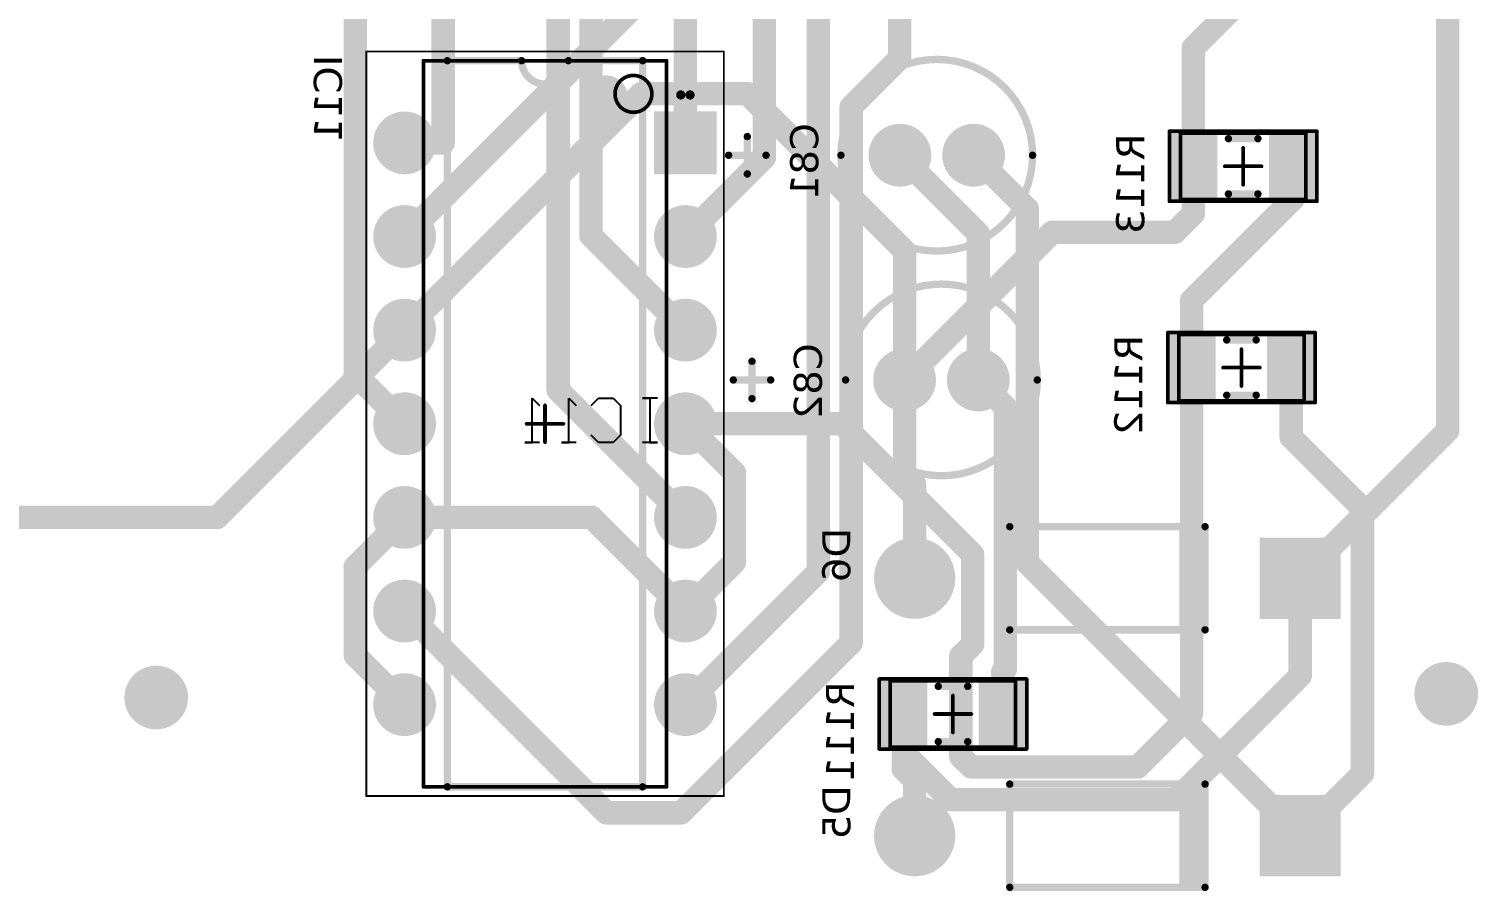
# Model space of a CAD drawing. Header units: millimetres. Extents: x 28 to 434, y 70 to 207.
# Drawn here: x 392.95 to 432.26, y 70.85 to 94.24 of the extents above; entities that cross this region are included whole.
import ezdxf

# ---------------------------------------------------------------- set-up
doc = ezdxf.new("R2010")
doc.units = ezdxf.units.MM
doc.header["$LTSCALE"] = 0.5
doc.layers.get('0').update_dxf_attribs({"color": 250})
for name, color, linetype in [('BottomLayer', 5, 'Continuous'), ('BottomSolder', 6, 'Continuous'), ('Mechanical1', 6, 'Continuous'), ('Mechanical13', 56, 'Continuous'), ('Mechanical15', 56, 'Continuous'), ('MultiLayer', 9, 'Continuous'), ('TopLayer', 1, 'Continuous'), ('TopOverlay', 2, 'Continuous'), ('TopPaste', 8, 'Continuous'), ('TopSolder', 216, 'Continuous')]:
    doc.layers.add(name, color=color, linetype=linetype)
doc.styles.get("Standard").update_dxf_attribs({"font": 'verdana.ttf'})

# ---------------------------------------------------------------- blocks, each defined once
blk = doc.blocks.new('C1206_24')
at = {"layer": 'Mechanical13', "const_width": 0.1}
for points in [[(-1.7, 0.9), (1.7, 0.9)], [(-1.7, 0.9), (-1.7, -0.9)], [(1.7, 0.9), (1.7, -0.9)], [(-1.7, -0.9), (1.7, -0.9)]]:
    blk.add_lwpolyline(points, dxfattribs=at)
at = {"layer": 'Mechanical13', "const_width": 0.05}
for points in [[(-1.725, 0.9, 1), (-1.675, 0.9, 1)], [(-1.725, 0.9, 1), (-1.675, 0.9, 1)], [(1.675, 0.9, 1), (1.725, 0.9, 1)], [(1.675, 0.9, 1), (1.725, 0.9, 1)], [(-1.725, -0.9, 1), (-1.675, -0.9, 1)], [(-1.725, -0.9, 1), (-1.675, -0.9, 1)], [(1.675, -0.9, 1), (1.725, -0.9, 1)], [(1.675, -0.9, 1), (1.725, -0.9, 1)]]:
    blk.add_lwpolyline(points, format="xyb", close=True, dxfattribs=at)
at = {"layer": 'Mechanical15', "const_width": 0.1}
for points in [[(-2, 0.95), (2, 0.95)], [(-2, 0.95), (-2, -0.95)], [(2, 0.95), (2, -0.95)], [(0, 0.5), (0, -0.5)], [(-0.5, 0), (0.5, 0)], [(-2, -0.95), (2, -0.95)]]:
    blk.add_lwpolyline(points, dxfattribs=at)
at = {"layer": 'Mechanical15', "const_width": 0.05}
for points in [[(-2.025, 0.95, 1), (-1.975, 0.95, 1)], [(-2.025, 0.95, 1), (-1.975, 0.95, 1)], [(1.975, 0.95, 1), (2.025, 0.95, 1)], [(1.975, 0.95, 1), (2.025, 0.95, 1)], [(-0.025, 0.5, 1), (0.025, 0.5, 1)], [(-0.525, 0, 1), (-0.475, 0, 1)], [(0.475, 0, 1), (0.525, 0, 1)], [(-0.025, -0.5, 1), (0.025, -0.5, 1)], [(-2.025, -0.95, 1), (-1.975, -0.95, 1)], [(-2.025, -0.95, 1), (-1.975, -0.95, 1)], [(1.975, -0.95, 1), (2.025, -0.95, 1)], [(1.975, -0.95, 1), (2.025, -0.95, 1)]]:
    blk.add_lwpolyline(points, format="xyb", close=True, dxfattribs=at)
at = {"layer": 'TopLayer'}
for points in [[(-0.8, -0.85), (-0.8, 0.85), (-1.9, -0.85), (-1.9, 0.85)], [(1.9, -0.85), (1.9, 0.85), (0.8, -0.85), (0.8, 0.85)]]:
    blk.add_solid(points, dxfattribs=at)
at = {"layer": 'TopOverlay', "const_width": 0.2}
for points in [[(-0.4, 0.75), (0.4, 0.75)], [(-0.4, -0.75), (0.4, -0.75)]]:
    blk.add_lwpolyline(points, dxfattribs=at)
at = {"layer": 'TopOverlay', "const_width": 0.1}
for points in [[(-0.45, 0.75, 1), (-0.35, 0.75, 1)], [(0.35, 0.75, 1), (0.45, 0.75, 1)], [(-0.45, -0.75, 1), (-0.35, -0.75, 1)], [(0.35, -0.75, 1), (0.45, -0.75, 1)]]:
    blk.add_lwpolyline(points, format="xyb", close=True, dxfattribs=at)
at = {"layer": 'TopPaste'}
for points in [[(-0.8, -0.85), (-0.8, 0.85), (-1.9, -0.85), (-1.9, 0.85)], [(1.9, -0.85), (1.9, 0.85), (0.8, -0.85), (0.8, 0.85)]]:
    blk.add_solid(points, dxfattribs=at)
at = {"layer": 'TopSolder'}
for points in [[(-0.698, -0.952), (-0.698, 0.952), (-2.002, -0.952), (-2.002, 0.952)], [(2.002, -0.952), (2.002, 0.952), (0.698, -0.952), (0.698, 0.952)]]:
    blk.add_solid(points, dxfattribs=at)
blk = doc.blocks.new('C1206_25')
at = {"layer": 'Mechanical13', "const_width": 0.1}
for points in [[(-1.7, 0.9), (1.7, 0.9)], [(-1.7, 0.9), (-1.7, -0.9)], [(1.7, 0.9), (1.7, -0.9)], [(-1.7, -0.9), (1.7, -0.9)]]:
    blk.add_lwpolyline(points, dxfattribs=at)
at = {"layer": 'Mechanical13', "const_width": 0.05}
for points in [[(-1.725, 0.9, 1), (-1.675, 0.9, 1)], [(-1.725, 0.9, 1), (-1.675, 0.9, 1)], [(1.675, 0.9, 1), (1.725, 0.9, 1)], [(1.675, 0.9, 1), (1.725, 0.9, 1)], [(-1.725, -0.9, 1), (-1.675, -0.9, 1)], [(-1.725, -0.9, 1), (-1.675, -0.9, 1)], [(1.675, -0.9, 1), (1.725, -0.9, 1)], [(1.675, -0.9, 1), (1.725, -0.9, 1)]]:
    blk.add_lwpolyline(points, format="xyb", close=True, dxfattribs=at)
at = {"layer": 'Mechanical15', "const_width": 0.1}
for points in [[(-2, 0.95), (2, 0.95)], [(-2, 0.95), (-2, -0.95)], [(2, 0.95), (2, -0.95)], [(0, 0.5), (0, -0.5)], [(-0.5, 0), (0.5, 0)], [(-2, -0.95), (2, -0.95)]]:
    blk.add_lwpolyline(points, dxfattribs=at)
at = {"layer": 'Mechanical15', "const_width": 0.05}
for points in [[(-2.025, 0.95, 1), (-1.975, 0.95, 1)], [(-2.025, 0.95, 1), (-1.975, 0.95, 1)], [(1.975, 0.95, 1), (2.025, 0.95, 1)], [(1.975, 0.95, 1), (2.025, 0.95, 1)], [(-0.025, 0.5, 1), (0.025, 0.5, 1)], [(-0.525, 0, 1), (-0.475, 0, 1)], [(0.475, 0, 1), (0.525, 0, 1)], [(-0.025, -0.5, 1), (0.025, -0.5, 1)], [(-2.025, -0.95, 1), (-1.975, -0.95, 1)], [(-2.025, -0.95, 1), (-1.975, -0.95, 1)], [(1.975, -0.95, 1), (2.025, -0.95, 1)], [(1.975, -0.95, 1), (2.025, -0.95, 1)]]:
    blk.add_lwpolyline(points, format="xyb", close=True, dxfattribs=at)
at = {"layer": 'TopLayer'}
for points in [[(-0.8, -0.85), (-0.8, 0.85), (-1.9, -0.85), (-1.9, 0.85)], [(1.9, -0.85), (1.9, 0.85), (0.8, -0.85), (0.8, 0.85)]]:
    blk.add_solid(points, dxfattribs=at)
at = {"layer": 'TopOverlay', "const_width": 0.2}
for points in [[(-0.4, 0.75), (0.4, 0.75)], [(-0.4, -0.75), (0.4, -0.75)]]:
    blk.add_lwpolyline(points, dxfattribs=at)
at = {"layer": 'TopOverlay', "const_width": 0.1}
for points in [[(-0.45, 0.75, 1), (-0.35, 0.75, 1)], [(0.35, 0.75, 1), (0.45, 0.75, 1)], [(-0.45, -0.75, 1), (-0.35, -0.75, 1)], [(0.35, -0.75, 1), (0.45, -0.75, 1)]]:
    blk.add_lwpolyline(points, format="xyb", close=True, dxfattribs=at)
at = {"layer": 'TopPaste'}
for points in [[(-0.8, -0.85), (-0.8, 0.85), (-1.9, -0.85), (-1.9, 0.85)], [(1.9, -0.85), (1.9, 0.85), (0.8, -0.85), (0.8, 0.85)]]:
    blk.add_solid(points, dxfattribs=at)
at = {"layer": 'TopSolder'}
for points in [[(-0.698, -0.952), (-0.698, 0.952), (-2.002, -0.952), (-2.002, 0.952)], [(2.002, -0.952), (2.002, 0.952), (0.698, -0.952), (0.698, 0.952)]]:
    blk.add_solid(points, dxfattribs=at)
blk = doc.blocks.new('C1206_26')
at = {"layer": 'Mechanical13', "const_width": 0.1}
for points in [[(1.7, 0.9), (-1.7, 0.9)], [(-1.7, -0.9), (-1.7, 0.9)], [(1.7, -0.9), (1.7, 0.9)], [(1.7, -0.9), (-1.7, -0.9)]]:
    blk.add_lwpolyline(points, dxfattribs=at)
at = {"layer": 'Mechanical13', "const_width": 0.05}
for points in [[(-1.725, 0.9, 1), (-1.675, 0.9, 1)], [(-1.725, 0.9, 1), (-1.675, 0.9, 1)], [(1.675, 0.9, 1), (1.725, 0.9, 1)], [(1.675, 0.9, 1), (1.725, 0.9, 1)], [(-1.725, -0.9, 1), (-1.675, -0.9, 1)], [(-1.725, -0.9, 1), (-1.675, -0.9, 1)], [(1.675, -0.9, 1), (1.725, -0.9, 1)], [(1.675, -0.9, 1), (1.725, -0.9, 1)]]:
    blk.add_lwpolyline(points, format="xyb", close=True, dxfattribs=at)
at = {"layer": 'Mechanical15', "const_width": 0.1}
for points in [[(2, 0.95), (-2, 0.95)], [(-2, -0.95), (-2, 0.95)], [(2, -0.95), (2, 0.95)], [(0, -0.5), (0, 0.5)], [(0.5, 0), (-0.5, 0)], [(2, -0.95), (-2, -0.95)]]:
    blk.add_lwpolyline(points, dxfattribs=at)
at = {"layer": 'Mechanical15', "const_width": 0.05}
for points in [[(-2.025, 0.95, 1), (-1.975, 0.95, 1)], [(-2.025, 0.95, 1), (-1.975, 0.95, 1)], [(1.975, 0.95, 1), (2.025, 0.95, 1)], [(1.975, 0.95, 1), (2.025, 0.95, 1)], [(-0.025, 0.5, 1), (0.025, 0.5, 1)], [(-0.525, 0, 1), (-0.475, 0, 1)], [(0.475, 0, 1), (0.525, 0, 1)], [(-0.025, -0.5, 1), (0.025, -0.5, 1)], [(-2.025, -0.95, 1), (-1.975, -0.95, 1)], [(-2.025, -0.95, 1), (-1.975, -0.95, 1)], [(1.975, -0.95, 1), (2.025, -0.95, 1)], [(1.975, -0.95, 1), (2.025, -0.95, 1)]]:
    blk.add_lwpolyline(points, format="xyb", close=True, dxfattribs=at)
at = {"layer": 'TopLayer'}
for points in [[(-0.8, -0.85), (-0.8, 0.85), (-1.9, -0.85), (-1.9, 0.85)], [(1.9, -0.85), (1.9, 0.85), (0.8, -0.85), (0.8, 0.85)]]:
    blk.add_solid(points, dxfattribs=at)
at = {"layer": 'TopOverlay', "const_width": 0.2}
for points in [[(0.4, 0.75), (-0.4, 0.75)], [(0.4, -0.75), (-0.4, -0.75)]]:
    blk.add_lwpolyline(points, dxfattribs=at)
at = {"layer": 'TopOverlay', "const_width": 0.1}
for points in [[(-0.45, 0.75, 1), (-0.35, 0.75, 1)], [(0.35, 0.75, 1), (0.45, 0.75, 1)], [(-0.45, -0.75, 1), (-0.35, -0.75, 1)], [(0.35, -0.75, 1), (0.45, -0.75, 1)]]:
    blk.add_lwpolyline(points, format="xyb", close=True, dxfattribs=at)
at = {"layer": 'TopPaste'}
for points in [[(-0.8, -0.85), (-0.8, 0.85), (-1.9, -0.85), (-1.9, 0.85)], [(1.9, -0.85), (1.9, 0.85), (0.8, -0.85), (0.8, 0.85)]]:
    blk.add_solid(points, dxfattribs=at)
at = {"layer": 'TopSolder'}
for points in [[(-0.698, -0.952), (-0.698, 0.952), (-2.002, -0.952), (-2.002, 0.952)], [(2.002, -0.952), (2.002, 0.952), (0.698, -0.952), (0.698, 0.952)]]:
    blk.add_solid(points, dxfattribs=at)
blk = doc.blocks.new('OPAMP_LM339_68')
at = {"layer": 'BottomLayer', "const_width": 0.75}
for points in [[(3.435, 7.62, 1), (4.185, 7.62, 1)], [(-4.185, 5.08, 1), (-3.435, 5.08, 1)], [(3.435, 5.08, 1), (4.185, 5.08, 1)], [(-4.185, 2.54, 1), (-3.435, 2.54, 1)], [(3.435, 2.54, 1), (4.185, 2.54, 1)], [(-4.185, 0, 1), (-3.435, 0, 1)], [(3.435, 0, 1), (4.185, 0, 1)], [(-4.185, -2.54, 1), (-3.435, -2.54, 1)], [(3.435, -2.54, 1), (4.185, -2.54, 1)], [(-4.185, -5.08, 1), (-3.435, -5.08, 1)], [(3.435, -5.08, 1), (4.185, -5.08, 1)], [(-4.185, -7.62, 1), (-3.435, -7.62, 1)], [(3.435, -7.62, 1), (4.185, -7.62, 1)]]:
    blk.add_lwpolyline(points, format="xyb", close=True, dxfattribs=at)
at = {"layer": 'BottomLayer'}
blk.add_solid([(-4.56, 6.87), (-3.06, 6.87), (-4.56, 8.37), (-3.06, 8.37)], dxfattribs=at)
at = {"layer": 'BottomSolder', "const_width": 0.852}
for points in [[(3.384, 7.62, 1), (4.236, 7.62, 1)], [(-4.236, 5.08, 1), (-3.384, 5.08, 1)], [(3.384, 5.08, 1), (4.236, 5.08, 1)], [(-4.236, 2.54, 1), (-3.384, 2.54, 1)], [(3.384, 2.54, 1), (4.236, 2.54, 1)], [(-4.236, 0, 1), (-3.384, 0, 1)], [(3.384, 0, 1), (4.236, 0, 1)], [(-4.236, -2.54, 1), (-3.384, -2.54, 1)], [(3.384, -2.54, 1), (4.236, -2.54, 1)], [(-4.236, -5.08, 1), (-3.384, -5.08, 1)], [(3.384, -5.08, 1), (4.236, -5.08, 1)], [(-4.236, -7.62, 1), (-3.384, -7.62, 1)], [(3.384, -7.62, 1), (4.236, -7.62, 1)]]:
    blk.add_lwpolyline(points, format="xyb", close=True, dxfattribs=at)
at = {"layer": 'BottomSolder'}
blk.add_solid([(-4.662, 6.768), (-2.958, 6.768), (-4.662, 8.472), (-2.958, 8.472)], dxfattribs=at)
at = {"layer": 'Mechanical1'}
for p, q in [((-3.048, 0.692), (-2.648, 0.692)), ((-2.648, 0.692), (-2.848, 0.692)), ((-2.848, 0.692), (-2.848, -0.508)), ((-1.848, 0.692), (-2.048, 0.492)), ((-2.048, 0.492), (-2.048, -0.308)), ((-1.449, 0.692), (-1.848, 0.692)), ((-1.249, 0.492), (-1.449, 0.692)), ((-0.649, 0.692), (-0.849, 0.492)), ((-0.649, -0.508), (-0.649, 0.692)), ((0.351, 0.692), (0.151, 0.492)), ((0.351, -0.508), (0.351, 0.692)), ((-2.048, -0.308), (-1.848, -0.508)), ((-1.449, -0.508), (-1.249, -0.308)), ((-2.848, -0.508), (-3.048, -0.508)), ((-3.048, -0.508), (-2.648, -0.508)), ((-1.848, -0.508), (-1.449, -0.508)), ((-0.849, -0.508), (-0.449, -0.508)), ((-0.449, -0.508), (-0.649, -0.508)), ((0.151, -0.508), (0.551, -0.508)), ((0.551, -0.508), (0.351, -0.508))]:
    blk.add_line(p, q, dxfattribs=at)
at = {"layer": 'Mechanical13', "const_width": 0.1}
for points in [[(-3.3, 9.85), (-3.3, -9.85)], [(-3.3, 9.85), (3.3, 9.85)], [(3.3, 9.85), (3.3, -9.85)], [(-3.3, -9.85), (3.3, -9.85)]]:
    blk.add_lwpolyline(points, dxfattribs=at)
at = {"layer": 'Mechanical13'}
for points, const_width in [([(-3.325, 9.85, 1), (-3.275, 9.85, 1)], 0.05), ([(-3.325, 9.85, 1), (-3.275, 9.85, 1)], 0.05), ([(3.275, 9.85, 1), (3.325, 9.85, 1)], 0.05), ([(3.275, 9.85, 1), (3.325, 9.85, 1)], 0.05), ([(-1.9, 8.95, 1), (-2.9, 8.95, 1)], 0.1), ([(-2.925, 8.95, 1), (-2.875, 8.95, 1)], 0.05), ([(-1.925, 8.95, 1), (-1.875, 8.95, 1)], 0.05), ([(-3.325, -9.85, 1), (-3.275, -9.85, 1)], 0.05), ([(-3.325, -9.85, 1), (-3.275, -9.85, 1)], 0.05), ([(3.275, -9.85, 1), (3.325, -9.85, 1)], 0.05), ([(3.275, -9.85, 1), (3.325, -9.85, 1)], 0.05)]:
    blk.add_lwpolyline(points, format="xyb", close=True, dxfattribs=dict(at, const_width=const_width))
at = {"layer": 'Mechanical15'}
for points, const_width in [([(-4.85, 10.1), (-4.85, -10.1)], 0.05), ([(-4.85, 10.1), (4.85, 10.1)], 0.05), ([(4.85, 10.1), (4.85, -10.1)], 0.05), ([(0, 0.5), (0, -0.5)], 0.1), ([(-0.5, 0), (0.5, 0)], 0.1), ([(-4.85, -10.1), (4.85, -10.1)], 0.05)]:
    blk.add_lwpolyline(points, dxfattribs=dict(at, const_width=const_width))
for points, const_width in [([(-4.863, 10.1, 1), (-4.838, 10.1, 1)], 0.025), ([(-4.863, 10.1, 1), (-4.838, 10.1, 1)], 0.025), ([(4.837, 10.1, 1), (4.862, 10.1, 1)], 0.025), ([(4.837, 10.1, 1), (4.862, 10.1, 1)], 0.025), ([(-0.025, 0.5, 1), (0.025, 0.5, 1)], 0.05), ([(-0.525, 0, 1), (-0.475, 0, 1)], 0.05), ([(0.475, 0, 1), (0.525, 0, 1)], 0.05), ([(-0.025, -0.5, 1), (0.025, -0.5, 1)], 0.05), ([(-4.863, -10.1, 1), (-4.838, -10.1, 1)], 0.025), ([(-4.863, -10.1, 1), (-4.838, -10.1, 1)], 0.025), ([(4.837, -10.1, 1), (4.862, -10.1, 1)], 0.025), ([(4.837, -10.1, 1), (4.862, -10.1, 1)], 0.025)]:
    blk.add_lwpolyline(points, format="xyb", close=True, dxfattribs=dict(at, const_width=const_width))
at = {"layer": 'MultiLayer', "const_width": 0.75}
for points in [[(3.435, 7.62, 1), (4.185, 7.62, 1)], [(-4.185, 5.08, 1), (-3.435, 5.08, 1)], [(3.435, 5.08, 1), (4.185, 5.08, 1)], [(-4.185, 2.54, 1), (-3.435, 2.54, 1)], [(3.435, 2.54, 1), (4.185, 2.54, 1)], [(-4.185, 0, 1), (-3.435, 0, 1)], [(3.435, 0, 1), (4.185, 0, 1)], [(-4.185, -2.54, 1), (-3.435, -2.54, 1)], [(3.435, -2.54, 1), (4.185, -2.54, 1)], [(-4.185, -5.08, 1), (-3.435, -5.08, 1)], [(3.435, -5.08, 1), (4.185, -5.08, 1)], [(-4.185, -7.62, 1), (-3.435, -7.62, 1)], [(3.435, -7.62, 1), (4.185, -7.62, 1)]]:
    blk.add_lwpolyline(points, format="xyb", close=True, dxfattribs=at)
at = {"layer": 'MultiLayer'}
blk.add_solid([(-4.56, 6.87), (-3.06, 6.87), (-4.56, 8.37), (-3.06, 8.37)], dxfattribs=at)
at = {"layer": 'TopLayer', "const_width": 0.75}
for points in [[(3.435, 7.62, 1), (4.185, 7.62, 1)], [(-4.185, 5.08, 1), (-3.435, 5.08, 1)], [(3.435, 5.08, 1), (4.185, 5.08, 1)], [(-4.185, 2.54, 1), (-3.435, 2.54, 1)], [(3.435, 2.54, 1), (4.185, 2.54, 1)], [(-4.185, 0, 1), (-3.435, 0, 1)], [(3.435, 0, 1), (4.185, 0, 1)], [(-4.185, -2.54, 1), (-3.435, -2.54, 1)], [(3.435, -2.54, 1), (4.185, -2.54, 1)], [(-4.185, -5.08, 1), (-3.435, -5.08, 1)], [(3.435, -5.08, 1), (4.185, -5.08, 1)], [(-4.185, -7.62, 1), (-3.435, -7.62, 1)], [(3.435, -7.62, 1), (4.185, -7.62, 1)]]:
    blk.add_lwpolyline(points, format="xyb", close=True, dxfattribs=at)
at = {"layer": 'TopLayer'}
blk.add_solid([(-4.56, 6.87), (-3.06, 6.87), (-4.56, 8.37), (-3.06, 8.37)], dxfattribs=at)
at = {"layer": 'TopOverlay', "const_width": 0.2}
for points in [[(-2.65, 9.85), (-2.65, -9.85)], [(-2.65, 9.85), (-0.635, 9.85)], [(0.635, 9.85), (2.65, 9.85)], [(2.65, 9.85), (2.65, -9.85)], [(-2.65, -9.85), (2.65, -9.85)]]:
    blk.add_lwpolyline(points, dxfattribs=at)
at = {"layer": 'TopOverlay'}
for points, const_width in [([(-2.7, 9.85, 1), (-2.6, 9.85, 1)], 0.1), ([(-2.7, 9.85, 1), (-2.6, 9.85, 1)], 0.1), ([(-0.685, 9.85, 1), (-0.585, 9.85, 1)], 0.1), ([(-0.685, 9.85, 1), (-0.585, 9.85, 1)], 0.1), ([(0.585, 9.85, 1), (0.685, 9.85, 1)], 0.1), ([(0.585, 9.85, 1), (0.685, 9.85, 1)], 0.1), ([(2.6, 9.85, 1), (2.7, 9.85, 1)], 0.1), ([(2.6, 9.85, 1), (2.7, 9.85, 1)], 0.1), ([(-1.35, 8.85, 1), (-1.95, 8.85, 1)], 0.6), ([(-3.685, 8.92, 1), (-3.935, 8.92, 1)], 0.25), ([(-3.998, 8.92, 1), (-3.873, 8.92, 1)], 0.125), ([(-3.747, 8.92, 1), (-3.622, 8.92, 1)], 0.125), ([(-2.1, 8.85, 1), (-1.8, 8.85, 1)], 0.3), ([(-1.5, 8.85, 1), (-1.2, 8.85, 1)], 0.3), ([(-2.7, -9.85, 1), (-2.6, -9.85, 1)], 0.1), ([(-2.7, -9.85, 1), (-2.6, -9.85, 1)], 0.1), ([(2.6, -9.85, 1), (2.7, -9.85, 1)], 0.1), ([(2.6, -9.85, 1), (2.7, -9.85, 1)], 0.1)]:
    blk.add_lwpolyline(points, format="xyb", close=True, dxfattribs=dict(at, const_width=const_width))
at = {"layer": 'TopOverlay', "const_width": 0.2}
blk.add_lwpolyline([(0.635, 9.85, -1), (-0.635, 9.85)], format="xyb", dxfattribs=at)
at = {"layer": 'TopSolder', "const_width": 0.852}
for points in [[(3.384, 7.62, 1), (4.236, 7.62, 1)], [(-4.236, 5.08, 1), (-3.384, 5.08, 1)], [(3.384, 5.08, 1), (4.236, 5.08, 1)], [(-4.236, 2.54, 1), (-3.384, 2.54, 1)], [(3.384, 2.54, 1), (4.236, 2.54, 1)], [(-4.236, 0, 1), (-3.384, 0, 1)], [(3.384, 0, 1), (4.236, 0, 1)], [(-4.236, -2.54, 1), (-3.384, -2.54, 1)], [(3.384, -2.54, 1), (4.236, -2.54, 1)], [(-4.236, -5.08, 1), (-3.384, -5.08, 1)], [(3.384, -5.08, 1), (4.236, -5.08, 1)], [(-4.236, -7.62, 1), (-3.384, -7.62, 1)], [(3.384, -7.62, 1), (4.236, -7.62, 1)]]:
    blk.add_lwpolyline(points, format="xyb", close=True, dxfattribs=at)
at = {"layer": 'TopSolder'}
blk.add_solid([(-4.662, 6.768), (-2.958, 6.768), (-4.662, 8.472), (-2.958, 8.472)], dxfattribs=at)
blk = doc.blocks.new('DO_41_84')
at = {"layer": 'BottomLayer', "const_width": 1}
blk.add_lwpolyline([(-5.73, 0, 1), (-4.73, 0, 1)], format="xyb", close=True, dxfattribs=at)
at = {"layer": 'BottomLayer'}
blk.add_solid([(4.23, -1), (6.23, -1), (4.23, 1), (6.23, 1)], dxfattribs=at)
at = {"layer": 'BottomSolder', "const_width": 1.102}
blk.add_lwpolyline([(-5.781, 0, 1), (-4.679, 0, 1)], format="xyb", close=True, dxfattribs=at)
at = {"layer": 'BottomSolder'}
blk.add_solid([(4.128, -1.102), (6.332, -1.102), (4.128, 1.102), (6.332, 1.102)], dxfattribs=at)
at = {"layer": 'MultiLayer', "const_width": 1}
blk.add_lwpolyline([(-5.73, 0, 1), (-4.73, 0, 1)], format="xyb", close=True, dxfattribs=at)
at = {"layer": 'MultiLayer'}
blk.add_solid([(4.23, -1), (6.23, -1), (4.23, 1), (6.23, 1)], dxfattribs=at)
at = {"layer": 'TopLayer', "const_width": 1}
blk.add_lwpolyline([(-5.73, 0, 1), (-4.73, 0, 1)], format="xyb", close=True, dxfattribs=at)
at = {"layer": 'TopLayer'}
blk.add_solid([(4.23, -1), (6.23, -1), (4.23, 1), (6.23, 1)], dxfattribs=at)
at = {"layer": 'TopOverlay', "const_width": 0.2}
for points in [[(-2.65, -1.4), (-2.65, 1.4)], [(2.65, 1.4), (-2.65, 1.4)], [(2.65, -1.4), (-2.65, -1.4)]]:
    blk.add_lwpolyline(points, dxfattribs=at)
at = {"layer": 'TopOverlay', "const_width": 0.1}
for points in [[(-2.7, 1.4, 1), (-2.6, 1.4, 1)], [(-2.7, 1.4, 1), (-2.6, 1.4, 1)], [(2.6, 1.4, 1), (2.7, 1.4, 1)], [(-2.7, -1.4, 1), (-2.6, -1.4, 1)], [(-2.7, -1.4, 1), (-2.6, -1.4, 1)], [(2.6, -1.4, 1), (2.7, -1.4, 1)]]:
    blk.add_lwpolyline(points, format="xyb", close=True, dxfattribs=at)
at = {"layer": 'TopOverlay'}
blk.add_solid([(1.95, -1.4), (2.75, -1.4), (1.95, 1.4), (2.75, 1.4)], dxfattribs=at)
at = {"layer": 'TopSolder', "const_width": 1.102}
blk.add_lwpolyline([(-5.781, 0, 1), (-4.679, 0, 1)], format="xyb", close=True, dxfattribs=at)
at = {"layer": 'TopSolder'}
blk.add_solid([(4.128, -1.102), (6.332, -1.102), (4.128, 1.102), (6.332, 1.102)], dxfattribs=at)
blk = doc.blocks.new('DO_41_85')
at = {"layer": 'BottomLayer', "const_width": 1}
blk.add_lwpolyline([(-5.73, 0, 1), (-4.73, 0, 1)], format="xyb", close=True, dxfattribs=at)
at = {"layer": 'BottomLayer'}
blk.add_solid([(4.23, -1), (6.23, -1), (4.23, 1), (6.23, 1)], dxfattribs=at)
at = {"layer": 'BottomSolder', "const_width": 1.102}
blk.add_lwpolyline([(-5.781, 0, 1), (-4.679, 0, 1)], format="xyb", close=True, dxfattribs=at)
at = {"layer": 'BottomSolder'}
blk.add_solid([(4.128, -1.102), (6.332, -1.102), (4.128, 1.102), (6.332, 1.102)], dxfattribs=at)
at = {"layer": 'MultiLayer', "const_width": 1}
blk.add_lwpolyline([(-5.73, 0, 1), (-4.73, 0, 1)], format="xyb", close=True, dxfattribs=at)
at = {"layer": 'MultiLayer'}
blk.add_solid([(4.23, -1), (6.23, -1), (4.23, 1), (6.23, 1)], dxfattribs=at)
at = {"layer": 'TopLayer', "const_width": 1}
blk.add_lwpolyline([(-5.73, 0, 1), (-4.73, 0, 1)], format="xyb", close=True, dxfattribs=at)
at = {"layer": 'TopLayer'}
blk.add_solid([(4.23, -1), (6.23, -1), (4.23, 1), (6.23, 1)], dxfattribs=at)
at = {"layer": 'TopOverlay', "const_width": 0.2}
for points in [[(-2.65, -1.4), (-2.65, 1.4)], [(2.65, 1.4), (-2.65, 1.4)], [(2.65, -1.4), (-2.65, -1.4)]]:
    blk.add_lwpolyline(points, dxfattribs=at)
at = {"layer": 'TopOverlay', "const_width": 0.1}
for points in [[(-2.7, 1.4, 1), (-2.6, 1.4, 1)], [(-2.7, 1.4, 1), (-2.6, 1.4, 1)], [(2.6, 1.4, 1), (2.7, 1.4, 1)], [(-2.7, -1.4, 1), (-2.6, -1.4, 1)], [(-2.7, -1.4, 1), (-2.6, -1.4, 1)], [(2.6, -1.4, 1), (2.7, -1.4, 1)]]:
    blk.add_lwpolyline(points, format="xyb", close=True, dxfattribs=at)
at = {"layer": 'TopOverlay'}
blk.add_solid([(1.95, -1.4), (2.75, -1.4), (1.95, 1.4), (2.75, 1.4)], dxfattribs=at)
at = {"layer": 'TopSolder', "const_width": 1.102}
blk.add_lwpolyline([(-5.781, 0, 1), (-4.679, 0, 1)], format="xyb", close=True, dxfattribs=at)
at = {"layer": 'TopSolder'}
blk.add_solid([(4.128, -1.102), (6.332, -1.102), (4.128, 1.102), (6.332, 1.102)], dxfattribs=at)
blk = doc.blocks.new('CAPACITOR_47UF_88')
at = {"layer": 'BottomLayer', "const_width": 0.75}
for points in [[(-0.375, 0, 1), (0.375, 0, 1)], [(1.625, 0, 1), (2.375, 0, 1)]]:
    blk.add_lwpolyline(points, format="xyb", close=True, dxfattribs=at)
at = {"layer": 'BottomSolder', "const_width": 0.852}
for points in [[(-0.426, 0, 1), (0.426, 0, 1)], [(1.574, 0, 1), (2.426, 0, 1)]]:
    blk.add_lwpolyline(points, format="xyb", close=True, dxfattribs=at)
at = {"layer": 'MultiLayer', "const_width": 0.75}
for points in [[(-0.375, 0, 1), (0.375, 0, 1)], [(1.625, 0, 1), (2.375, 0, 1)]]:
    blk.add_lwpolyline(points, format="xyb", close=True, dxfattribs=at)
at = {"layer": 'TopLayer', "const_width": 0.75}
for points in [[(-0.375, 0, 1), (0.375, 0, 1)], [(1.625, 0, 1), (2.375, 0, 1)]]:
    blk.add_lwpolyline(points, format="xyb", close=True, dxfattribs=at)
at = {"layer": 'TopOverlay'}
for points, const_width in [([(3.6, 0, 1), (-1.6, 0, 1)], 0.2), ([(6.09, 0.508, 1), (6.19, 0.508, 1)], 0.1), ([(-1.65, 0, 1), (-1.55, 0, 1)], 0.1), ([(3.55, 0, 1), (3.65, 0, 1)], 0.1), ([(5.582, 0, 1), (5.682, 0, 1)], 0.1), ([(6.598, 0, 1), (6.698, 0, 1)], 0.1), ([(6.09, -0.508, 1), (6.19, -0.508, 1)], 0.1)]:
    blk.add_lwpolyline(points, format="xyb", close=True, dxfattribs=dict(at, const_width=const_width))
at = {"layer": 'TopOverlay', "const_width": 0.2}
for points in [[(6.14, 0.508), (6.14, -0.508)], [(5.632, 0), (6.648, 0)]]:
    blk.add_lwpolyline(points, dxfattribs=at)
at = {"layer": 'TopSolder', "const_width": 0.852}
for points in [[(-0.426, 0, 1), (0.426, 0, 1)], [(1.574, 0, 1), (2.426, 0, 1)]]:
    blk.add_lwpolyline(points, format="xyb", close=True, dxfattribs=at)
blk = doc.blocks.new('CAPACITOR_47UF_89')
at = {"layer": 'BottomLayer', "const_width": 0.75}
for points in [[(-0.375, 0, 1), (0.375, 0, 1)], [(1.625, 0, 1), (2.375, 0, 1)]]:
    blk.add_lwpolyline(points, format="xyb", close=True, dxfattribs=at)
at = {"layer": 'BottomSolder', "const_width": 0.852}
for points in [[(-0.426, 0, 1), (0.426, 0, 1)], [(1.574, 0, 1), (2.426, 0, 1)]]:
    blk.add_lwpolyline(points, format="xyb", close=True, dxfattribs=at)
at = {"layer": 'MultiLayer', "const_width": 0.75}
for points in [[(-0.375, 0, 1), (0.375, 0, 1)], [(1.625, 0, 1), (2.375, 0, 1)]]:
    blk.add_lwpolyline(points, format="xyb", close=True, dxfattribs=at)
at = {"layer": 'TopLayer', "const_width": 0.75}
for points in [[(-0.375, 0, 1), (0.375, 0, 1)], [(1.625, 0, 1), (2.375, 0, 1)]]:
    blk.add_lwpolyline(points, format="xyb", close=True, dxfattribs=at)
at = {"layer": 'TopOverlay'}
for points, const_width in [([(3.6, 0, 1), (-1.6, 0, 1)], 0.2), ([(6.09, 0.508, 1), (6.19, 0.508, 1)], 0.1), ([(-1.65, 0, 1), (-1.55, 0, 1)], 0.1), ([(3.55, 0, 1), (3.65, 0, 1)], 0.1), ([(5.582, 0, 1), (5.682, 0, 1)], 0.1), ([(6.598, 0, 1), (6.698, 0, 1)], 0.1), ([(6.09, -0.508, 1), (6.19, -0.508, 1)], 0.1)]:
    blk.add_lwpolyline(points, format="xyb", close=True, dxfattribs=dict(at, const_width=const_width))
at = {"layer": 'TopOverlay', "const_width": 0.2}
for points in [[(6.14, 0.508), (6.14, -0.508)], [(5.632, 0), (6.648, 0)]]:
    blk.add_lwpolyline(points, dxfattribs=at)
at = {"layer": 'TopSolder', "const_width": 0.852}
for points in [[(-0.426, 0, 1), (0.426, 0, 1)], [(1.574, 0, 1), (2.426, 0, 1)]]:
    blk.add_lwpolyline(points, format="xyb", close=True, dxfattribs=at)
blk = doc.blocks.new('summing_circuit_1')
at = {"layer": 'BottomLayer'}
for points, const_width in [([(157.019, 75.4, 1), (157.781, 75.4, 1)], 0.762), ([(148.474, 70.002, 1), (148.792, 70.002, 1)], 0.318), ([(148.474, 70.002, 1), (148.792, 70.002, 1)], 0.318), ([(153.695, 70.002, 1), (154.013, 70.002, 1)], 0.318), ([(153.695, 70.002, 1), (154.013, 70.002, 1)], 0.318), ([(156.094, 70.002, 1), (156.412, 70.002, 1)], 0.318), ([(156.094, 70.002, 1), (156.412, 70.002, 1)], 0.318), ([(149.815, 68.662, 1), (150.132, 68.662, 1)], 0.318), ([(152.355, 68.662, 1), (152.672, 68.662, 1)], 0.318), ([(154.895, 68.662, 1), (155.212, 68.662, 1)], 0.318), ([(157.435, 68.662, 1), (157.752, 68.662, 1)], 0.318), ([(148.901, 64.495, 1), (149.219, 64.495, 1)], 0.318), ([(148.901, 64.495, 1), (149.219, 64.495, 1)], 0.318), ([(144.71, 63.606, 1), (145.028, 63.606, 1)], 0.318), ([(144.71, 63.606, 1), (145.028, 63.606, 1)], 0.318), ([(160.369, 63.187, 1), (160.687, 63.187, 1)], 0.318), ([(160.369, 63.187, 1), (160.687, 63.187, 1)], 0.318), ([(142.195, 61.042, 1), (142.512, 61.042, 1)], 0.318), ([(144.735, 61.042, 1), (145.052, 61.042, 1)], 0.318), ([(147.275, 61.042, 1), (147.592, 61.042, 1)], 0.318), ([(149.815, 61.042, 1), (150.132, 61.042, 1)], 0.318), ([(152.355, 61.042, 1), (152.672, 61.042, 1)], 0.318), ([(154.895, 61.042, 1), (155.212, 61.042, 1)], 0.318), ([(157.435, 61.042, 1), (157.752, 61.042, 1)], 0.318), ([(160.369, 61.155, 1), (160.687, 61.155, 1)], 0.318), ([(160.369, 61.155, 1), (160.687, 61.155, 1)], 0.318), ([(151.141, 59.715, 1), (151.459, 59.715, 1)], 0.318), ([(151.141, 59.715, 1), (151.459, 59.715, 1)], 0.318), ([(153.568, 59.715, 1), (153.886, 59.715, 1)], 0.318), ([(153.568, 59.715, 1), (153.886, 59.715, 1)], 0.318), ([(142.593, 58.9, 1), (142.91, 58.9, 1)], 0.318), ([(142.593, 58.9, 1), (142.91, 58.9, 1)], 0.318), ([(153.826, 57.434, 1), (154.144, 57.434, 1)], 0.318), ([(153.826, 57.434, 1), (154.144, 57.434, 1)], 0.318), ([(141.218, 56.545, 1), (141.535, 56.545, 1)], 0.318), ([(141.218, 56.545, 1), (141.535, 56.545, 1)], 0.318), ([(155.759, 56.545, 1), (156.076, 56.545, 1)], 0.318), ([(155.759, 56.545, 1), (156.076, 56.545, 1)], 0.318), ([(139.9, 55.227, 1), (140.217, 55.227, 1)], 0.318), ([(139.9, 55.227, 1), (140.217, 55.227, 1)], 0.318), ([(142.529, 55.223, 1), (142.847, 55.223, 1)], 0.318), ([(148.625, 55.096, 1), (148.943, 55.096, 1)], 0.318), ([(151.174, 55.096, 1), (151.492, 55.096, 1)], 0.318), ([(151.174, 55.096, 1), (151.492, 55.096, 1)], 0.318), ([(151.449, 54.822, 1), (151.766, 54.822, 1)], 0.318), ([(151.449, 54.822, 1), (151.766, 54.822, 1)], 0.318), ([(154.006, 54.822, 1), (154.323, 54.822, 1)], 0.318), ([(142.529, 53.223, 1), (142.847, 53.223, 1)], 0.318), ([(144.656, 53.096, 1), (144.974, 53.096, 1)], 0.318), ([(144.656, 53.096, 1), (144.974, 53.096, 1)], 0.318), ([(148.625, 53.096, 1), (148.943, 53.096, 1)], 0.318), ([(143.987, 51.765, 1), (144.305, 51.765, 1)], 0.318), ([(143.987, 51.765, 1), (144.305, 51.765, 1)], 0.318), ([(153.588, 51.765, 1), (153.905, 51.765, 1)], 0.318), ([(153.588, 51.765, 1), (153.905, 51.765, 1)], 0.318), ([(154.006, 44.362, 1), (154.323, 44.362, 1)], 0.318), ([(160.991, 44.362, 1), (161.308, 44.362, 1)], 0.318), ([(156.919, 40.4, 1), (157.681, 40.4, 1)], 0.762), ([(150.004, 40.361, 1), (150.322, 40.361, 1)], 0.318), ([(150.004, 40.361, 1), (150.322, 40.361, 1)], 0.318)]:
    blk.add_lwpolyline(points, format="xyb", close=True, dxfattribs=dict(at, const_width=const_width))
at = {"layer": 'BottomLayer', "const_width": 0.635}
for points in [[(126.39, 70.002), (148.633, 70.002)], [(148.633, 70.002), (149.973, 68.662)], [(152.513, 68.662), (153.854, 70.002)], [(153.854, 70.002), (156.253, 70.002)], [(156.253, 70.002), (157.593, 68.662)], [(155.053, 68.662), (160.528, 63.187)], [(117.522, 64.495), (149.06, 64.495)], [(149.06, 64.495), (152.513, 61.042)], [(119.11, 63.606), (144.869, 63.606)], [(144.869, 63.606), (147.433, 61.042)], [(160.528, 61.155), (160.528, 63.187)], [(125.623, 61.042), (142.353, 61.042)], [(142.751, 58.9), (144.893, 61.042)], [(149.973, 61.042), (151.3, 59.715)], [(153.727, 59.715), (155.053, 61.042)], [(153.985, 57.434), (157.593, 61.042)], [(155.917, 56.545), (160.528, 61.155)], [(151.3, 59.715), (153.727, 59.715)], [(119.8, 58.9), (142.751, 58.9)], [(121.619, 57.434), (153.985, 57.434)], [(140.059, 55.227), (141.376, 56.545)], [(141.376, 56.545), (155.917, 56.545)], [(135.241, 55.227), (140.059, 55.227)], [(142.688, 55.223), (144.815, 53.096)], [(148.784, 55.096), (151.333, 55.096)], [(151.333, 55.096), (151.607, 54.822)], [(151.607, 54.822), (154.164, 54.822)], [(142.688, 53.223), (144.146, 51.765)], [(144.815, 53.096), (148.784, 53.096)], [(144.146, 51.765), (153.746, 51.765)], [(153.746, 51.765), (161.149, 44.362)], [(150.163, 40.361), (154.164, 44.362)], [(44.559, 40.361), (150.163, 40.361)]]:
    blk.add_lwpolyline(points, dxfattribs=at)
at = {"layer": 'BottomSolder', "const_width": 0.864}
for points in [[(156.968, 75.4, 1), (157.832, 75.4, 1)], [(156.868, 40.4, 1), (157.732, 40.4, 1)]]:
    blk.add_lwpolyline(points, format="xyb", close=True, dxfattribs=at)
at = {"layer": 'MultiLayer', "const_width": 0.762}
for points in [[(157.019, 75.4, 1), (157.781, 75.4, 1)], [(156.919, 40.4, 1), (157.681, 40.4, 1)]]:
    blk.add_lwpolyline(points, format="xyb", close=True, dxfattribs=at)
at = {"layer": 'TopLayer', "const_width": 0.635}
for points in [[(152.513, 73.742), (152.513, 81.352)], [(147.433, 68.662), (152.513, 73.742)], [(138.207, 61.976), (144.893, 68.662)], [(141.021, 62.249), (147.433, 68.662)], [(142.353, 67.615), (142.353, 68.662)], [(152.513, 63.582), (152.513, 68.662)], [(132.182, 67.615), (142.353, 67.615)], [(152.513, 63.582), (155.053, 61.042)], [(141.021, 59.36), (141.021, 62.249)], [(149.973, 56.791), (149.973, 61.042)], [(141.021, 59.36), (145.284, 55.096)], [(149.973, 56.791), (153.513, 53.25)], [(157.847, 55.133), (158.887, 55.133)], [(158.887, 55.133), (159.334, 55.133)], [(158.887, 55.133), (160.172, 53.848)], [(159.334, 55.133), (159.645, 54.822)], [(144.78, 51.092), (148.784, 55.096)], [(145.284, 55.096), (148.784, 55.096)], [(159.645, 54.822), (161.149, 54.822)], [(155.956, 53.25), (156.274, 53.569)], [(156.274, 53.569), (159.004, 53.569)], [(159.004, 53.569), (159.283, 53.289)], [(160.172, 47.727), (160.172, 53.848)], [(153.513, 53.25), (155.956, 53.25)], [(159.283, 48.768), (159.283, 53.289)], [(148.784, 53.096), (149.519, 52.361)], [(156.625, 52.361), (156.697, 52.433)], [(156.697, 52.433), (157.847, 52.433)], [(149.519, 52.361), (156.625, 52.361)], [(144.78, 47.767), (144.78, 51.092)], [(157.821, 47.306), (159.283, 48.768)], [(144.272, 47.259), (144.78, 47.767)], [(156.808, 44.362), (160.172, 47.727)], [(137.741, 45.227), (139.773, 47.259)], [(139.773, 47.259), (142.988, 47.259)], [(142.988, 47.259), (144.272, 47.259)], [(143.88, 44.559), (146.627, 47.306)], [(146.627, 47.306), (148.449, 47.306)], [(148.449, 47.306), (157.821, 47.306)], [(142.988, 44.559), (143.88, 44.559)], [(148.449, 44.606), (150.339, 44.606)], [(150.339, 44.606), (152.273, 42.672)], [(154.164, 44.362), (156.808, 44.362)], [(159.459, 42.672), (161.149, 44.362)], [(152.273, 42.672), (159.459, 42.672)]]:
    blk.add_lwpolyline(points, dxfattribs=at)
at = {"layer": 'TopLayer'}
for points, const_width in [([(157.019, 75.4, 1), (157.781, 75.4, 1)], 0.762), ([(152.355, 73.742, 1), (152.672, 73.742, 1)], 0.318), ([(152.355, 73.742, 1), (152.672, 73.742, 1)], 0.318), ([(142.195, 68.662, 1), (142.512, 68.662, 1)], 0.318), ([(144.735, 68.662, 1), (145.052, 68.662, 1)], 0.318), ([(147.275, 68.662, 1), (147.592, 68.662, 1)], 0.318), ([(147.275, 68.662, 1), (147.592, 68.662, 1)], 0.318), ([(152.355, 68.662, 1), (152.672, 68.662, 1)], 0.318), ([(142.195, 67.615, 1), (142.512, 67.615, 1)], 0.318), ([(142.195, 67.615, 1), (142.512, 67.615, 1)], 0.318), ([(152.355, 63.582, 1), (152.672, 63.582, 1)], 0.318), ([(152.355, 63.582, 1), (152.672, 63.582, 1)], 0.318), ([(140.862, 62.249, 1), (141.18, 62.249, 1)], 0.318), ([(140.862, 62.249, 1), (141.18, 62.249, 1)], 0.318), ([(149.815, 61.042, 1), (150.132, 61.042, 1)], 0.318), ([(154.895, 61.042, 1), (155.212, 61.042, 1)], 0.318), ([(140.862, 59.36, 1), (141.18, 59.36, 1)], 0.318), ([(140.862, 59.36, 1), (141.18, 59.36, 1)], 0.318), ([(149.815, 56.791, 1), (150.132, 56.791, 1)], 0.318), ([(149.815, 56.791, 1), (150.132, 56.791, 1)], 0.318), ([(157.689, 55.133, 1), (158.006, 55.133, 1)], 0.318), ([(158.729, 55.133, 1), (159.046, 55.133, 1)], 0.318), ([(158.729, 55.133, 1), (159.046, 55.133, 1)], 0.318), ([(158.729, 55.133, 1), (159.046, 55.133, 1)], 0.318), ([(159.175, 55.133, 1), (159.493, 55.133, 1)], 0.318), ([(159.175, 55.133, 1), (159.493, 55.133, 1)], 0.318), ([(145.126, 55.096, 1), (145.443, 55.096, 1)], 0.318), ([(145.126, 55.096, 1), (145.443, 55.096, 1)], 0.318), ([(148.625, 55.096, 1), (148.943, 55.096, 1)], 0.318), ([(148.625, 55.096, 1), (148.943, 55.096, 1)], 0.318), ([(159.486, 54.822, 1), (159.804, 54.822, 1)], 0.318), ([(159.486, 54.822, 1), (159.804, 54.822, 1)], 0.318), ([(160.991, 54.822, 1), (161.308, 54.822, 1)], 0.318), ([(156.115, 53.569, 1), (156.433, 53.569, 1)], 0.318), ([(156.115, 53.569, 1), (156.433, 53.569, 1)], 0.318), ([(158.845, 53.569, 1), (159.163, 53.569, 1)], 0.318), ([(158.845, 53.569, 1), (159.163, 53.569, 1)], 0.318), ([(160.014, 53.848, 1), (160.331, 53.848, 1)], 0.318), ([(160.014, 53.848, 1), (160.331, 53.848, 1)], 0.318), ([(153.355, 53.25, 1), (153.672, 53.25, 1)], 0.318), ([(153.355, 53.25, 1), (153.672, 53.25, 1)], 0.318), ([(155.797, 53.25, 1), (156.115, 53.25, 1)], 0.318), ([(155.797, 53.25, 1), (156.115, 53.25, 1)], 0.318), ([(159.125, 53.289, 1), (159.442, 53.289, 1)], 0.318), ([(159.125, 53.289, 1), (159.442, 53.289, 1)], 0.318), ([(148.625, 53.096, 1), (148.943, 53.096, 1)], 0.318), ([(156.538, 52.433, 1), (156.855, 52.433, 1)], 0.318), ([(156.538, 52.433, 1), (156.855, 52.433, 1)], 0.318), ([(157.689, 52.433, 1), (158.006, 52.433, 1)], 0.318), ([(149.36, 52.361, 1), (149.677, 52.361, 1)], 0.318), ([(149.36, 52.361, 1), (149.677, 52.361, 1)], 0.318), ([(156.466, 52.361, 1), (156.784, 52.361, 1)], 0.318), ([(156.466, 52.361, 1), (156.784, 52.361, 1)], 0.318), ([(144.621, 51.092, 1), (144.939, 51.092, 1)], 0.318), ([(144.621, 51.092, 1), (144.939, 51.092, 1)], 0.318), ([(159.125, 48.768, 1), (159.442, 48.768, 1)], 0.318), ([(159.125, 48.768, 1), (159.442, 48.768, 1)], 0.318), ([(144.621, 47.767, 1), (144.939, 47.767, 1)], 0.318), ([(144.621, 47.767, 1), (144.939, 47.767, 1)], 0.318), ([(160.014, 47.727, 1), (160.331, 47.727, 1)], 0.318), ([(160.014, 47.727, 1), (160.331, 47.727, 1)], 0.318), ([(139.615, 47.259, 1), (139.932, 47.259, 1)], 0.318), ([(139.615, 47.259, 1), (139.932, 47.259, 1)], 0.318), ([(142.83, 47.259, 1), (143.147, 47.259, 1)], 0.318), ([(142.83, 47.259, 1), (143.147, 47.259, 1)], 0.318), ([(144.113, 47.259, 1), (144.431, 47.259, 1)], 0.318), ([(144.113, 47.259, 1), (144.431, 47.259, 1)], 0.318), ([(146.468, 47.306, 1), (146.786, 47.306, 1)], 0.318), ([(146.468, 47.306, 1), (146.786, 47.306, 1)], 0.318), ([(148.291, 47.306, 1), (148.608, 47.306, 1)], 0.318), ([(148.291, 47.306, 1), (148.608, 47.306, 1)], 0.318), ([(157.663, 47.306, 1), (157.98, 47.306, 1)], 0.318), ([(157.663, 47.306, 1), (157.98, 47.306, 1)], 0.318), ([(142.83, 44.559, 1), (143.147, 44.559, 1)], 0.318), ([(143.721, 44.559, 1), (144.039, 44.559, 1)], 0.318), ([(143.721, 44.559, 1), (144.039, 44.559, 1)], 0.318), ([(148.291, 44.606, 1), (148.608, 44.606, 1)], 0.318), ([(150.18, 44.606, 1), (150.498, 44.606, 1)], 0.318), ([(150.18, 44.606, 1), (150.498, 44.606, 1)], 0.318), ([(154.006, 44.362, 1), (154.323, 44.362, 1)], 0.318), ([(156.649, 44.362, 1), (156.967, 44.362, 1)], 0.318), ([(156.649, 44.362, 1), (156.967, 44.362, 1)], 0.318), ([(160.991, 44.362, 1), (161.308, 44.362, 1)], 0.318), ([(152.114, 42.672, 1), (152.432, 42.672, 1)], 0.318), ([(152.114, 42.672, 1), (152.432, 42.672, 1)], 0.318), ([(159.301, 42.672, 1), (159.618, 42.672, 1)], 0.318), ([(159.301, 42.672, 1), (159.618, 42.672, 1)], 0.318), ([(156.919, 40.4, 1), (157.681, 40.4, 1)], 0.762)]:
    blk.add_lwpolyline(points, format="xyb", close=True, dxfattribs=dict(at, const_width=const_width))
at = {"layer": 'TopSolder', "const_width": 0.864}
for points in [[(156.968, 75.4, 1), (157.832, 75.4, 1)], [(156.868, 40.4, 1), (157.732, 40.4, 1)]]:
    blk.add_lwpolyline(points, format="xyb", close=True, dxfattribs=at)
for name, p, rotation in [('OPAMP_LM339_68', (149.973, 64.852), 90), ('CAPACITOR_47UF_89', (142.688, 53.223), 90), ('CAPACITOR_47UF_88', (148.784, 53.096), 90), ('DO_41_84', (154.164, 49.592), 270), ('C1206_26', (157.847, 53.783), 270), ('DO_41_85', (161.149, 49.592), 270), ('C1206_25', (148.449, 45.956), 90), ('C1206_24', (142.988, 45.909), 90)]:
    blk.add_blockref(name, p, dxfattribs=dict(rotation=rotation))
at = {"layer": 'TopOverlay'}
for s, p in [('IC11', (139.97, 70.362)), ('C81', (141.818, 57.44)), ('C82', (147.791, 57.34)), ('D6', (152.797, 56.569)), ('R111', (156.963, 56.468)), ('D5', (159.782, 56.569)), ('R113', (142.104, 48.594)), ('R112', (147.565, 48.645))]:
    blk.add_text(s, height=0.762, dxfattribs=at).set_placement(p)

msp = doc.modelspace()

# ---------------------------------------------------------------- block references
at = {"linetype": 'Continuous', "extrusion": (2.09798e-15, 0, -1), "rotation": 270}
msp.add_blockref('summing_circuit_1', (-471.8, 233.504, 23.731), dxfattribs=at)

doc.saveas('drawing.dxf')
